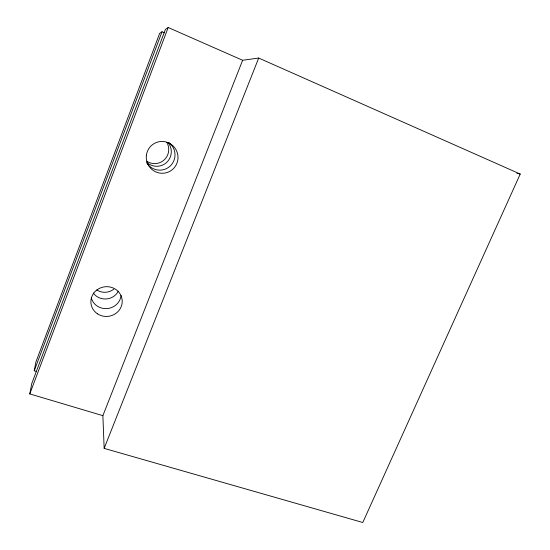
<?xml version="1.0" encoding="UTF-8"?>
<svg xmlns="http://www.w3.org/2000/svg" width="550" height="550" viewBox="0 0 550 550"><rect width="100%" height="100%" fill="white"/><g stroke="black" fill="none" stroke-linecap="round" stroke-linejoin="round"><path stroke-width="0.82" d="M102.884 415.663L29.776 393.903L31.769 383.549L165.419 29.404L168.19 27.5L242.633 60.273L258.699 58.046L520.224 174.054L362.787 522.5L104.156 448.374L102.884 415.663L242.633 60.273M36.678 371.518L34.231 370.769L35.943 361.873L159.665 33.371L162.023 31.749L164.368 32.78M34.231 370.769L162.023 31.749M29.776 393.903L168.19 27.5M104.156 448.374L258.699 58.046M516.89 173.339L520.224 174.054M168.087 142.484A14.781 14.623 52.4 0 1 166.739 162.353A14.781 14.623 52.4 0 1 146.871 162.463M118.319 291.184A14.513 13.839 -5.3 0 1 93.301 293.026M166.87 142.416A14.328 14.163 52 0 1 146.836 161.267M113.843 289.121A14.066 13.434 -4.5 0 1 96.793 289.939M168.767 142.457A15.434 15.29 53.3 0 1 170.225 166.024A15.434 15.29 53.3 0 1 146.85 163.096M121.076 295.419A15.159 14.417 -6.5 0 1 107.002 308.605A15.159 14.417 -6.5 0 1 91.238 297.639M146.355 155.581A15.957 15.833 54.2 0 0 168.609 171.944A15.957 15.833 54.2 0 0 171.469 144.554A15.957 15.833 54.2 0 0 146.355 155.581M97.46 313.809A15.682 14.878 -7.4 0 0 122.148 302.775A15.682 14.878 -7.4 0 0 100.031 288.104A15.682 14.878 -7.4 0 0 97.46 313.809"/></g></svg>
